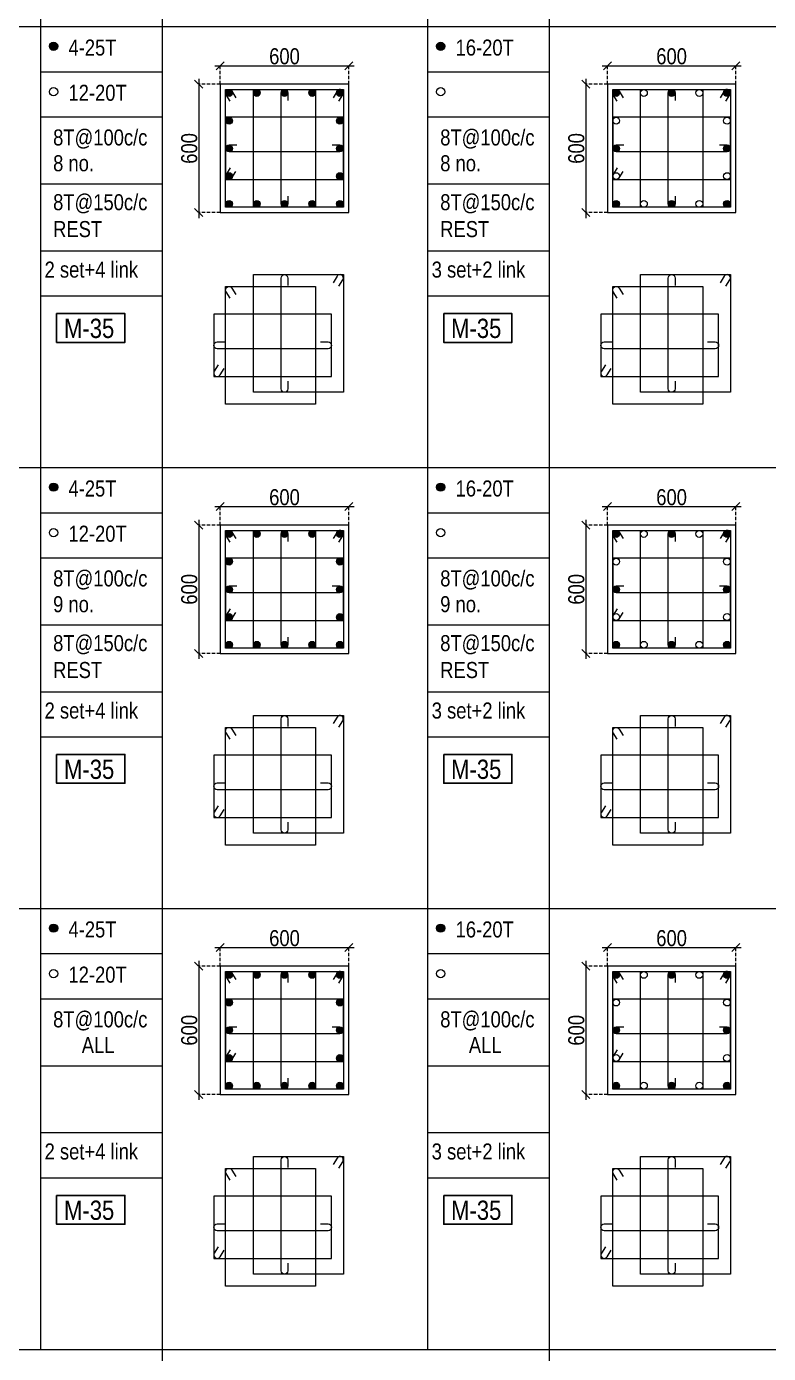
# Model space of a CAD drawing. Header units: millimetres. Extents: x 1112055 to 3390982, y -148532 to 766891.
# Drawn here: x 2132056 to 2145919, y 28875 to 53671 of the extents above; entities that cross this region are included whole.
import ezdxf
from ezdxf.enums import TextEntityAlignment as Align

# ---------------------------------------------------------------- set-up
doc = ezdxf.new("R2010")
doc.units = ezdxf.units.MM
doc.header["$PDMODE"] = 35
doc.header["$PDSIZE"] = -25
doc.linetypes.add('DASHED2', pattern=[0.375, 0.25, -0.125])
doc.linetypes.add('Hidden', pattern=[9.525, 6.35, -3.175])
for name, color, linetype, lineweight in [('B COL. SIZE DIM', 220, 'Continuous', 25), ('B COLSCH', 204, 'Continuous', 20), ('B COLUMN', 1, 'Hidden', 9), ('B STEEL', 34, 'Continuous', 15)]:
    doc.layers.add(name, color=color, linetype=linetype, lineweight=lineweight)
doc.layers.add('B TEXT', color=7, linetype='Continuous')
doc.styles.add('dim inside', font='romans.shx', dxfattribs={"width": 0.8, "height": 125})
doc.styles.add('SWINC', font='swissc.ttf')
doc.dimstyles.new('dim inside', dxfattribs={"dimtxt": 125, "dimasz": 100, "dimexe": 0, "dimexo": 0, "dimgap": 10, "dimtad": 0, "dimdec": 0, "dimzin": 0, "dimdsep": 46, "dimtxsty": 'dim inside', "dimblk": 'SMALL', "dimcen": 0.09, "dimadec": 0, "dimazin": 0, "dimtfac": 1, "dimtdec": 0, "dimtofl": 0, "dimtmove": 0, "dimatfit": 3, "dimfxl": 1, "dimtolj": 1, "dimtzin": 0, "dimarcsym": 2})

# ---------------------------------------------------------------- blocks, each defined once
blk = doc.blocks.new('_Oblique')
at = {"color": 0, "linetype": 'ByBlock', "lineweight": -2}
blk.add_line((-0.5, -0.5), (0.5, 0.5), dxfattribs=at)
blk = doc.blocks.new('*D3810')
at = {"layer": 'B COL. SIZE DIM', "color": 250, "lineweight": 9, "ltscale": 250, "transparency": 16777216}
blk.add_line((2135576, 36459), (2138176, 36459), dxfattribs=at)
at = {"layer": 'B COL. SIZE DIM', "color": 250, "linetype": 'DASHED2', "lineweight": 9, "ltscale": 250, "transparency": 16777216}
for p, q in [((2135676, 36114), (2135676, 36459)), ((2138076, 36114), (2138076, 36459))]:
    blk.add_line(p, q, dxfattribs=at)
at = {"layer": 'Defpoints', "color": 0, "transparency": 16777216}
for p in [(2138076, 36459), (2135676, 36114), (2138076, 36114)]:
    blk.add_point(p, dxfattribs=at)
at = {"layer": 'B COL. SIZE DIM', "color": 250, "lineweight": 9, "transparency": 16777216, "xscale": 150, "yscale": 150, "zscale": 150, "rotation": 180}
blk.add_blockref('_Oblique', (2135676, 36459), dxfattribs=at)
at = {"layer": 'B COL. SIZE DIM', "color": 250, "lineweight": 9, "transparency": 16777216, "xscale": 150, "yscale": 150, "zscale": 150}
blk.add_blockref('_Oblique', (2138076, 36459), dxfattribs=at)
at = {"layer": 'B COL. SIZE DIM', "color": 6, "transparency": 16777216, "insert": (2136876, 36634), "char_height": 300, "attachment_point": 5, "style": 'SWINC'}
blk.add_mtext('\\A1;600', dxfattribs=at)
blk = doc.blocks.new('*D3811')
at = {"layer": 'B COL. SIZE DIM', "color": 250, "lineweight": 9, "ltscale": 250, "transparency": 16777216}
blk.add_line((2135272, 36214), (2135272, 33614), dxfattribs=at)
at = {"layer": 'B COL. SIZE DIM', "color": 250, "linetype": 'DASHED2', "lineweight": 9, "ltscale": 250, "transparency": 16777216}
for p, q in [((2135676, 36114), (2135272, 36114)), ((2135676, 33714), (2135272, 33714))]:
    blk.add_line(p, q, dxfattribs=at)
at = {"layer": 'Defpoints', "color": 0, "transparency": 16777216}
for p in [(2135676, 36114), (2135272, 33714), (2135676, 33714)]:
    blk.add_point(p, dxfattribs=at)
at = {"layer": 'B COL. SIZE DIM', "color": 250, "lineweight": 9, "transparency": 16777216, "xscale": 150, "yscale": 150, "zscale": 150}
for p, rotation in [((2135272, 36114), 90), ((2135272, 33714), 270)]:
    blk.add_blockref('_Oblique', p, dxfattribs=dict(at, rotation=rotation))
at = {"layer": 'B COL. SIZE DIM', "color": 6, "transparency": 16777216, "insert": (2135097, 34914), "char_height": 300, "attachment_point": 5, "rotation": 90, "style": 'SWINC'}
blk.add_mtext('\\A1;600', dxfattribs=at)
blk = doc.blocks.new('*D3812')
at = {"layer": 'B COL. SIZE DIM', "color": 250, "lineweight": 9, "ltscale": 250, "transparency": 16777216}
blk.add_line((2135576, 52938), (2138176, 52938), dxfattribs=at)
at = {"layer": 'B COL. SIZE DIM', "color": 250, "linetype": 'DASHED2', "lineweight": 9, "ltscale": 250, "transparency": 16777216}
for p, q in [((2135676, 52593), (2135676, 52938)), ((2138076, 52593), (2138076, 52938))]:
    blk.add_line(p, q, dxfattribs=at)
at = {"layer": 'Defpoints', "color": 0, "transparency": 16777216}
for p in [(2138076, 52938), (2135676, 52593), (2138076, 52593)]:
    blk.add_point(p, dxfattribs=at)
at = {"layer": 'B COL. SIZE DIM', "color": 250, "lineweight": 9, "transparency": 16777216, "xscale": 150, "yscale": 150, "zscale": 150, "rotation": 180}
blk.add_blockref('_Oblique', (2135676, 52938), dxfattribs=at)
at = {"layer": 'B COL. SIZE DIM', "color": 250, "lineweight": 9, "transparency": 16777216, "xscale": 150, "yscale": 150, "zscale": 150}
blk.add_blockref('_Oblique', (2138076, 52938), dxfattribs=at)
at = {"layer": 'B COL. SIZE DIM', "color": 6, "transparency": 16777216, "insert": (2136876, 53113), "char_height": 300, "attachment_point": 5, "style": 'SWINC'}
blk.add_mtext('\\A1;600', dxfattribs=at)
blk = doc.blocks.new('*D3813')
at = {"layer": 'B COL. SIZE DIM', "color": 250, "lineweight": 9, "ltscale": 250, "transparency": 16777216}
blk.add_line((2135272, 52693), (2135272, 50093), dxfattribs=at)
at = {"layer": 'B COL. SIZE DIM', "color": 250, "linetype": 'DASHED2', "lineweight": 9, "ltscale": 250, "transparency": 16777216}
for p, q in [((2135676, 52593), (2135272, 52593)), ((2135676, 50193), (2135272, 50193))]:
    blk.add_line(p, q, dxfattribs=at)
at = {"layer": 'Defpoints', "color": 0, "transparency": 16777216}
for p in [(2135676, 52593), (2135272, 50193), (2135676, 50193)]:
    blk.add_point(p, dxfattribs=at)
at = {"layer": 'B COL. SIZE DIM', "color": 250, "lineweight": 9, "transparency": 16777216, "xscale": 150, "yscale": 150, "zscale": 150}
for p, rotation in [((2135272, 52593), 90), ((2135272, 50193), 270)]:
    blk.add_blockref('_Oblique', p, dxfattribs=dict(at, rotation=rotation))
at = {"layer": 'B COL. SIZE DIM', "color": 6, "transparency": 16777216, "insert": (2135097, 51393), "char_height": 300, "attachment_point": 5, "rotation": 90, "style": 'SWINC'}
blk.add_mtext('\\A1;600', dxfattribs=at)
blk = doc.blocks.new('*D3814')
at = {"layer": 'B COL. SIZE DIM', "color": 250, "lineweight": 9, "ltscale": 250, "transparency": 16777216}
blk.add_line((2135576, 44699), (2138176, 44699), dxfattribs=at)
at = {"layer": 'B COL. SIZE DIM', "color": 250, "linetype": 'DASHED2', "lineweight": 9, "ltscale": 250, "transparency": 16777216}
for p, q in [((2135676, 44354), (2135676, 44699)), ((2138076, 44354), (2138076, 44699))]:
    blk.add_line(p, q, dxfattribs=at)
at = {"layer": 'Defpoints', "color": 0, "transparency": 16777216}
for p in [(2138076, 44699), (2135676, 44354), (2138076, 44354)]:
    blk.add_point(p, dxfattribs=at)
at = {"layer": 'B COL. SIZE DIM', "color": 250, "lineweight": 9, "transparency": 16777216, "xscale": 150, "yscale": 150, "zscale": 150, "rotation": 180}
blk.add_blockref('_Oblique', (2135676, 44699), dxfattribs=at)
at = {"layer": 'B COL. SIZE DIM', "color": 250, "lineweight": 9, "transparency": 16777216, "xscale": 150, "yscale": 150, "zscale": 150}
blk.add_blockref('_Oblique', (2138076, 44699), dxfattribs=at)
at = {"layer": 'B COL. SIZE DIM', "color": 6, "transparency": 16777216, "insert": (2136876, 44874), "char_height": 300, "attachment_point": 5, "style": 'SWINC'}
blk.add_mtext('\\A1;600', dxfattribs=at)
blk = doc.blocks.new('*D3815')
at = {"layer": 'B COL. SIZE DIM', "color": 250, "lineweight": 9, "ltscale": 250, "transparency": 16777216}
blk.add_line((2135272, 44454), (2135272, 41854), dxfattribs=at)
at = {"layer": 'B COL. SIZE DIM', "color": 250, "linetype": 'DASHED2', "lineweight": 9, "ltscale": 250, "transparency": 16777216}
for p, q in [((2135676, 44354), (2135272, 44354)), ((2135676, 41954), (2135272, 41954))]:
    blk.add_line(p, q, dxfattribs=at)
at = {"layer": 'Defpoints', "color": 0, "transparency": 16777216}
for p in [(2135676, 44354), (2135272, 41954), (2135676, 41954)]:
    blk.add_point(p, dxfattribs=at)
at = {"layer": 'B COL. SIZE DIM', "color": 250, "lineweight": 9, "transparency": 16777216, "xscale": 150, "yscale": 150, "zscale": 150}
for p, rotation in [((2135272, 44354), 90), ((2135272, 41954), 270)]:
    blk.add_blockref('_Oblique', p, dxfattribs=dict(at, rotation=rotation))
at = {"layer": 'B COL. SIZE DIM', "color": 6, "transparency": 16777216, "insert": (2135097, 43154), "char_height": 300, "attachment_point": 5, "rotation": 90, "style": 'SWINC'}
blk.add_mtext('\\A1;600', dxfattribs=at)
blk = doc.blocks.new('*D3822')
at = {"layer": 'B COL. SIZE DIM', "color": 250, "lineweight": 9, "ltscale": 250, "transparency": 16777216}
blk.add_line((2142809, 36459), (2145409, 36459), dxfattribs=at)
at = {"layer": 'B COL. SIZE DIM', "color": 250, "linetype": 'DASHED2', "lineweight": 9, "ltscale": 250, "transparency": 16777216}
for p, q in [((2142909, 36114), (2142909, 36459)), ((2145309, 36114), (2145309, 36459))]:
    blk.add_line(p, q, dxfattribs=at)
at = {"layer": 'Defpoints', "color": 0, "transparency": 16777216}
for p in [(2145309, 36459), (2142909, 36114), (2145309, 36114)]:
    blk.add_point(p, dxfattribs=at)
at = {"layer": 'B COL. SIZE DIM', "color": 250, "lineweight": 9, "transparency": 16777216, "xscale": 150, "yscale": 150, "zscale": 150, "rotation": 180}
blk.add_blockref('_Oblique', (2142909, 36459), dxfattribs=at)
at = {"layer": 'B COL. SIZE DIM', "color": 250, "lineweight": 9, "transparency": 16777216, "xscale": 150, "yscale": 150, "zscale": 150}
blk.add_blockref('_Oblique', (2145309, 36459), dxfattribs=at)
at = {"layer": 'B COL. SIZE DIM', "color": 6, "transparency": 16777216, "insert": (2144109, 36634), "char_height": 300, "attachment_point": 5, "style": 'SWINC'}
blk.add_mtext('\\A1;600', dxfattribs=at)
blk = doc.blocks.new('*D3823')
at = {"layer": 'B COL. SIZE DIM', "color": 250, "lineweight": 9, "ltscale": 250, "transparency": 16777216}
blk.add_line((2142505, 36214), (2142505, 33614), dxfattribs=at)
at = {"layer": 'B COL. SIZE DIM', "color": 250, "linetype": 'DASHED2', "lineweight": 9, "ltscale": 250, "transparency": 16777216}
for p, q in [((2142909, 36114), (2142505, 36114)), ((2142909, 33714), (2142505, 33714))]:
    blk.add_line(p, q, dxfattribs=at)
at = {"layer": 'Defpoints', "color": 0, "transparency": 16777216}
for p in [(2142909, 36114), (2142505, 33714), (2142909, 33714)]:
    blk.add_point(p, dxfattribs=at)
at = {"layer": 'B COL. SIZE DIM', "color": 250, "lineweight": 9, "transparency": 16777216, "xscale": 150, "yscale": 150, "zscale": 150}
for p, rotation in [((2142505, 36114), 90), ((2142505, 33714), 270)]:
    blk.add_blockref('_Oblique', p, dxfattribs=dict(at, rotation=rotation))
at = {"layer": 'B COL. SIZE DIM', "color": 6, "transparency": 16777216, "insert": (2142330, 34914), "char_height": 300, "attachment_point": 5, "rotation": 90, "style": 'SWINC'}
blk.add_mtext('\\A1;600', dxfattribs=at)
blk = doc.blocks.new('*D3824')
at = {"layer": 'B COL. SIZE DIM', "color": 250, "lineweight": 9, "ltscale": 250, "transparency": 16777216}
blk.add_line((2142809, 44699), (2145409, 44699), dxfattribs=at)
at = {"layer": 'B COL. SIZE DIM', "color": 250, "linetype": 'DASHED2', "lineweight": 9, "ltscale": 250, "transparency": 16777216}
for p, q in [((2142909, 44354), (2142909, 44699)), ((2145309, 44354), (2145309, 44699))]:
    blk.add_line(p, q, dxfattribs=at)
at = {"layer": 'Defpoints', "color": 0, "transparency": 16777216}
for p in [(2145309, 44699), (2142909, 44354), (2145309, 44354)]:
    blk.add_point(p, dxfattribs=at)
at = {"layer": 'B COL. SIZE DIM', "color": 250, "lineweight": 9, "transparency": 16777216, "xscale": 150, "yscale": 150, "zscale": 150, "rotation": 180}
blk.add_blockref('_Oblique', (2142909, 44699), dxfattribs=at)
at = {"layer": 'B COL. SIZE DIM', "color": 250, "lineweight": 9, "transparency": 16777216, "xscale": 150, "yscale": 150, "zscale": 150}
blk.add_blockref('_Oblique', (2145309, 44699), dxfattribs=at)
at = {"layer": 'B COL. SIZE DIM', "color": 6, "transparency": 16777216, "insert": (2144109, 44874), "char_height": 300, "attachment_point": 5, "style": 'SWINC'}
blk.add_mtext('\\A1;600', dxfattribs=at)
blk = doc.blocks.new('*D3825')
at = {"layer": 'B COL. SIZE DIM', "color": 250, "lineweight": 9, "ltscale": 250, "transparency": 16777216}
blk.add_line((2142505, 44454), (2142505, 41854), dxfattribs=at)
at = {"layer": 'B COL. SIZE DIM', "color": 250, "linetype": 'DASHED2', "lineweight": 9, "ltscale": 250, "transparency": 16777216}
for p, q in [((2142909, 44354), (2142505, 44354)), ((2142909, 41954), (2142505, 41954))]:
    blk.add_line(p, q, dxfattribs=at)
at = {"layer": 'Defpoints', "color": 0, "transparency": 16777216}
for p in [(2142909, 44354), (2142505, 41954), (2142909, 41954)]:
    blk.add_point(p, dxfattribs=at)
at = {"layer": 'B COL. SIZE DIM', "color": 250, "lineweight": 9, "transparency": 16777216, "xscale": 150, "yscale": 150, "zscale": 150}
for p, rotation in [((2142505, 44354), 90), ((2142505, 41954), 270)]:
    blk.add_blockref('_Oblique', p, dxfattribs=dict(at, rotation=rotation))
at = {"layer": 'B COL. SIZE DIM', "color": 6, "transparency": 16777216, "insert": (2142330, 43154), "char_height": 300, "attachment_point": 5, "rotation": 90, "style": 'SWINC'}
blk.add_mtext('\\A1;600', dxfattribs=at)
blk = doc.blocks.new('*D3826')
at = {"layer": 'B COL. SIZE DIM', "color": 250, "lineweight": 9, "ltscale": 250, "transparency": 16777216}
blk.add_line((2142809, 52938), (2145409, 52938), dxfattribs=at)
at = {"layer": 'B COL. SIZE DIM', "color": 250, "linetype": 'DASHED2', "lineweight": 9, "ltscale": 250, "transparency": 16777216}
for p, q in [((2142909, 52593), (2142909, 52938)), ((2145309, 52593), (2145309, 52938))]:
    blk.add_line(p, q, dxfattribs=at)
at = {"layer": 'Defpoints', "color": 0, "transparency": 16777216}
for p in [(2145309, 52938), (2142909, 52593), (2145309, 52593)]:
    blk.add_point(p, dxfattribs=at)
at = {"layer": 'B COL. SIZE DIM', "color": 250, "lineweight": 9, "transparency": 16777216, "xscale": 150, "yscale": 150, "zscale": 150, "rotation": 180}
blk.add_blockref('_Oblique', (2142909, 52938), dxfattribs=at)
at = {"layer": 'B COL. SIZE DIM', "color": 250, "lineweight": 9, "transparency": 16777216, "xscale": 150, "yscale": 150, "zscale": 150}
blk.add_blockref('_Oblique', (2145309, 52938), dxfattribs=at)
at = {"layer": 'B COL. SIZE DIM', "color": 6, "transparency": 16777216, "insert": (2144109, 53113), "char_height": 300, "attachment_point": 5, "style": 'SWINC'}
blk.add_mtext('\\A1;600', dxfattribs=at)
blk = doc.blocks.new('*D3827')
at = {"layer": 'B COL. SIZE DIM', "color": 250, "lineweight": 9, "ltscale": 250, "transparency": 16777216}
blk.add_line((2142505, 52693), (2142505, 50093), dxfattribs=at)
at = {"layer": 'B COL. SIZE DIM', "color": 250, "linetype": 'DASHED2', "lineweight": 9, "ltscale": 250, "transparency": 16777216}
for p, q in [((2142909, 52593), (2142505, 52593)), ((2142909, 50193), (2142505, 50193))]:
    blk.add_line(p, q, dxfattribs=at)
at = {"layer": 'Defpoints', "color": 0, "transparency": 16777216}
for p in [(2142909, 52593), (2142505, 50193), (2142909, 50193)]:
    blk.add_point(p, dxfattribs=at)
at = {"layer": 'B COL. SIZE DIM', "color": 250, "lineweight": 9, "transparency": 16777216, "xscale": 150, "yscale": 150, "zscale": 150}
for p, rotation in [((2142505, 52593), 90), ((2142505, 50193), 270)]:
    blk.add_blockref('_Oblique', p, dxfattribs=dict(at, rotation=rotation))
at = {"layer": 'B COL. SIZE DIM', "color": 6, "transparency": 16777216, "insert": (2142330, 51393), "char_height": 300, "attachment_point": 5, "rotation": 90, "style": 'SWINC'}
blk.add_mtext('\\A1;600', dxfattribs=at)

msp = doc.modelspace()

# ---------------------------------------------------------------- hatches: boundary and pattern name
at = {"layer": 'B STEEL', "lineweight": 9, "ltscale": 0.5}
h = msp.add_hatch(color=34, dxfattribs=at)
edge = h.paths.add_edge_path()
edge.add_arc((2132560.5, 53302.6), 76.8, 0, 360)
h = msp.add_hatch(color=34, dxfattribs=at)
edge = h.paths.add_edge_path()
edge.add_arc((2139794.1, 53302.6), 76.8, 0, 360)
h = msp.add_hatch(color=34, dxfattribs=at)
edge = h.paths.add_edge_path()
edge.add_arc((2135839.7, 52429.4), 64, 0, 360)
h = msp.add_hatch(color=34, dxfattribs=at)
edge = h.paths.add_edge_path()
edge.add_arc((2136357.7, 52429.4), 64, 180, 540, ccw=False)
h = msp.add_hatch(color=34, dxfattribs=at)
edge = h.paths.add_edge_path()
edge.add_arc((2136875.7, 52429.4), 64, 180, 540, ccw=False)
h = msp.add_hatch(color=34, dxfattribs=at)
edge = h.paths.add_edge_path()
edge.add_arc((2137393.7, 52429.4), 64, 180, 540, ccw=False)
h = msp.add_hatch(color=34, dxfattribs=at)
edge = h.paths.add_edge_path()
edge.add_arc((2137911.7, 52429.4), 64, 180, 540, ccw=False)
h = msp.add_hatch(color=34, dxfattribs=at)
edge = h.paths.add_edge_path()
edge.add_arc((2143073.3, 52429.4), 64, 0, 360)
h = msp.add_hatch(color=34, dxfattribs=at)
edge = h.paths.add_edge_path()
edge.add_arc((2144109.2, 52429.4), 64, 180, 540, ccw=False)
h = msp.add_hatch(color=34, dxfattribs=at)
edge = h.paths.add_edge_path()
edge.add_arc((2145145.2, 52429.4), 64, 180, 540, ccw=False)
h = msp.add_hatch(color=34, dxfattribs=at)
edge = h.paths.add_edge_path()
edge.add_arc((2135839.7, 51911.4), 64, 180, 540, ccw=False)
h = msp.add_hatch(color=34, dxfattribs=at)
edge = h.paths.add_edge_path()
edge.add_arc((2137911.7, 51911.4), 64, 180, 540, ccw=False)
h = msp.add_hatch(color=34, dxfattribs=at)
edge = h.paths.add_edge_path()
edge.add_arc((2135839.7, 51393.4), 64, 180, 540, ccw=False)
h = msp.add_hatch(color=34, dxfattribs=at)
edge = h.paths.add_edge_path()
edge.add_arc((2137911.7, 51393.4), 64, 180, 540, ccw=False)
h = msp.add_hatch(color=34, dxfattribs=at)
edge = h.paths.add_edge_path()
edge.add_arc((2143073.3, 51393.4), 64, 180, 540, ccw=False)
h = msp.add_hatch(color=34, dxfattribs=at)
edge = h.paths.add_edge_path()
edge.add_arc((2145145.2, 51393.4), 64, 180, 540, ccw=False)
h = msp.add_hatch(color=34, dxfattribs=at)
edge = h.paths.add_edge_path()
edge.add_arc((2135839.7, 50875.4), 64, 180, 540, ccw=False)
h = msp.add_hatch(color=34, dxfattribs=at)
edge = h.paths.add_edge_path()
edge.add_arc((2137911.7, 50875.4), 64, 180, 540, ccw=False)
h = msp.add_hatch(color=34, dxfattribs=at)
edge = h.paths.add_edge_path()
edge.add_arc((2135839.7, 50357.4), 64, 0, 360, ccw=False)
h = msp.add_hatch(color=34, dxfattribs=at)
edge = h.paths.add_edge_path()
edge.add_arc((2136357.7, 50357.4), 64, 180, 540, ccw=False)
h = msp.add_hatch(color=34, dxfattribs=at)
edge = h.paths.add_edge_path()
edge.add_arc((2136875.7, 50357.4), 64, 180, 540, ccw=False)
h = msp.add_hatch(color=34, dxfattribs=at)
edge = h.paths.add_edge_path()
edge.add_arc((2137393.7, 50357.4), 64, 180, 540, ccw=False)
h = msp.add_hatch(color=34, dxfattribs=at)
edge = h.paths.add_edge_path()
edge.add_arc((2137911.7, 50357.4), 64, -180, 180)
h = msp.add_hatch(color=34, dxfattribs=at)
edge = h.paths.add_edge_path()
edge.add_arc((2143073.3, 50357.4), 64, 0, 360, ccw=False)
h = msp.add_hatch(color=34, dxfattribs=at)
edge = h.paths.add_edge_path()
edge.add_arc((2144109.2, 50357.4), 64, 180, 540, ccw=False)
h = msp.add_hatch(color=34, dxfattribs=at)
edge = h.paths.add_edge_path()
edge.add_arc((2145145.2, 50357.4), 64, -180, 180)
h = msp.add_hatch(color=34, dxfattribs=at)
edge = h.paths.add_edge_path()
edge.add_arc((2132560.5, 45062.7), 76.8, 0, 360)
h = msp.add_hatch(color=34, dxfattribs=at)
edge = h.paths.add_edge_path()
edge.add_arc((2139794.1, 45062.7), 76.8, 0, 360)
h = msp.add_hatch(color=34, dxfattribs=at)
edge = h.paths.add_edge_path()
edge.add_arc((2135839.7, 44189.6), 64, 0, 360)
h = msp.add_hatch(color=34, dxfattribs=at)
edge = h.paths.add_edge_path()
edge.add_arc((2136357.7, 44189.6), 64, 180, 540, ccw=False)
h = msp.add_hatch(color=34, dxfattribs=at)
edge = h.paths.add_edge_path()
edge.add_arc((2136875.7, 44189.6), 64, 180, 540, ccw=False)
h = msp.add_hatch(color=34, dxfattribs=at)
edge = h.paths.add_edge_path()
edge.add_arc((2137393.7, 44189.6), 64, 180, 540, ccw=False)
h = msp.add_hatch(color=34, dxfattribs=at)
edge = h.paths.add_edge_path()
edge.add_arc((2137911.7, 44189.6), 64, 180, 540, ccw=False)
h = msp.add_hatch(color=34, dxfattribs=at)
edge = h.paths.add_edge_path()
edge.add_arc((2143073.3, 44189.6), 64, 0, 360)
h = msp.add_hatch(color=34, dxfattribs=at)
edge = h.paths.add_edge_path()
edge.add_arc((2144109.2, 44189.6), 64, 180, 540, ccw=False)
h = msp.add_hatch(color=34, dxfattribs=at)
edge = h.paths.add_edge_path()
edge.add_arc((2145145.2, 44189.6), 64, 180, 540, ccw=False)
h = msp.add_hatch(color=34, dxfattribs=at)
edge = h.paths.add_edge_path()
edge.add_arc((2135839.7, 43671.6), 64, 180, 540, ccw=False)
h = msp.add_hatch(color=34, dxfattribs=at)
edge = h.paths.add_edge_path()
edge.add_arc((2137911.7, 43671.6), 64, 180, 540, ccw=False)
h = msp.add_hatch(color=34, dxfattribs=at)
edge = h.paths.add_edge_path()
edge.add_arc((2135839.7, 43153.6), 64, 180, 540, ccw=False)
h = msp.add_hatch(color=34, dxfattribs=at)
edge = h.paths.add_edge_path()
edge.add_arc((2137911.7, 43153.6), 64, 180, 540, ccw=False)
h = msp.add_hatch(color=34, dxfattribs=at)
edge = h.paths.add_edge_path()
edge.add_arc((2143073.3, 43153.6), 64, 180, 540, ccw=False)
h = msp.add_hatch(color=34, dxfattribs=at)
edge = h.paths.add_edge_path()
edge.add_arc((2145145.2, 43153.6), 64, 180, 540, ccw=False)
h = msp.add_hatch(color=34, dxfattribs=at)
edge = h.paths.add_edge_path()
edge.add_arc((2135839.7, 42635.6), 64, 180, 540, ccw=False)
h = msp.add_hatch(color=34, dxfattribs=at)
edge = h.paths.add_edge_path()
edge.add_arc((2137911.7, 42635.6), 64, 180, 540, ccw=False)
h = msp.add_hatch(color=34, dxfattribs=at)
edge = h.paths.add_edge_path()
edge.add_arc((2135839.7, 42117.6), 64, 0, 360, ccw=False)
h = msp.add_hatch(color=34, dxfattribs=at)
edge = h.paths.add_edge_path()
edge.add_arc((2136357.7, 42117.6), 64, 180, 540, ccw=False)
h = msp.add_hatch(color=34, dxfattribs=at)
edge = h.paths.add_edge_path()
edge.add_arc((2136875.7, 42117.6), 64, 180, 540, ccw=False)
h = msp.add_hatch(color=34, dxfattribs=at)
edge = h.paths.add_edge_path()
edge.add_arc((2137393.7, 42117.6), 64, 180, 540, ccw=False)
h = msp.add_hatch(color=34, dxfattribs=at)
edge = h.paths.add_edge_path()
edge.add_arc((2137911.7, 42117.6), 64, -180, 180)
h = msp.add_hatch(color=34, dxfattribs=at)
edge = h.paths.add_edge_path()
edge.add_arc((2143073.3, 42117.6), 64, 0, 360, ccw=False)
h = msp.add_hatch(color=34, dxfattribs=at)
edge = h.paths.add_edge_path()
edge.add_arc((2144109.2, 42117.6), 64, 180, 540, ccw=False)
h = msp.add_hatch(color=34, dxfattribs=at)
edge = h.paths.add_edge_path()
edge.add_arc((2145145.2, 42117.6), 64, -180, 180)
h = msp.add_hatch(color=34, dxfattribs=at)
edge = h.paths.add_edge_path()
edge.add_arc((2132560.5, 36822.9), 76.8, 0, 360)
h = msp.add_hatch(color=34, dxfattribs=at)
edge = h.paths.add_edge_path()
edge.add_arc((2139794.1, 36822.9), 76.8, 0, 360)
h = msp.add_hatch(color=34, dxfattribs=at)
edge = h.paths.add_edge_path()
edge.add_arc((2135839.7, 35949.7), 64, 0, 360)
h = msp.add_hatch(color=34, dxfattribs=at)
edge = h.paths.add_edge_path()
edge.add_arc((2136357.7, 35949.7), 64, 180, 540, ccw=False)
h = msp.add_hatch(color=34, dxfattribs=at)
edge = h.paths.add_edge_path()
edge.add_arc((2136875.7, 35949.7), 64, 180, 540, ccw=False)
h = msp.add_hatch(color=34, dxfattribs=at)
edge = h.paths.add_edge_path()
edge.add_arc((2137393.7, 35949.7), 64, 180, 540, ccw=False)
h = msp.add_hatch(color=34, dxfattribs=at)
edge = h.paths.add_edge_path()
edge.add_arc((2137911.7, 35949.7), 64, 180, 540, ccw=False)
h = msp.add_hatch(color=34, dxfattribs=at)
edge = h.paths.add_edge_path()
edge.add_arc((2143073.3, 35949.7), 64, 0, 360)
h = msp.add_hatch(color=34, dxfattribs=at)
edge = h.paths.add_edge_path()
edge.add_arc((2144109.2, 35949.7), 64, 180, 540, ccw=False)
h = msp.add_hatch(color=34, dxfattribs=at)
edge = h.paths.add_edge_path()
edge.add_arc((2145145.2, 35949.7), 64, 180, 540, ccw=False)
h = msp.add_hatch(color=34, dxfattribs=at)
edge = h.paths.add_edge_path()
edge.add_arc((2135839.7, 35431.7), 64, 180, 540, ccw=False)
h = msp.add_hatch(color=34, dxfattribs=at)
edge = h.paths.add_edge_path()
edge.add_arc((2137911.7, 35431.7), 64, 180, 540, ccw=False)
h = msp.add_hatch(color=34, dxfattribs=at)
edge = h.paths.add_edge_path()
edge.add_arc((2135839.7, 34913.7), 64, 180, 540, ccw=False)
h = msp.add_hatch(color=34, dxfattribs=at)
edge = h.paths.add_edge_path()
edge.add_arc((2137911.7, 34913.7), 64, 180, 540, ccw=False)
h = msp.add_hatch(color=34, dxfattribs=at)
edge = h.paths.add_edge_path()
edge.add_arc((2143073.3, 34913.7), 64, 180, 540, ccw=False)
h = msp.add_hatch(color=34, dxfattribs=at)
edge = h.paths.add_edge_path()
edge.add_arc((2145145.2, 34913.7), 64, 180, 540, ccw=False)
h = msp.add_hatch(color=34, dxfattribs=at)
edge = h.paths.add_edge_path()
edge.add_arc((2135839.7, 34395.7), 64, 180, 540, ccw=False)
h = msp.add_hatch(color=34, dxfattribs=at)
edge = h.paths.add_edge_path()
edge.add_arc((2137911.7, 34395.7), 64, 180, 540, ccw=False)
h = msp.add_hatch(color=34, dxfattribs=at)
edge = h.paths.add_edge_path()
edge.add_arc((2135839.7, 33877.8), 64, 0, 360, ccw=False)
h = msp.add_hatch(color=34, dxfattribs=at)
edge = h.paths.add_edge_path()
edge.add_arc((2136357.7, 33877.8), 64, 180, 540, ccw=False)
h = msp.add_hatch(color=34, dxfattribs=at)
edge = h.paths.add_edge_path()
edge.add_arc((2136875.7, 33877.8), 64, 180, 540, ccw=False)
h = msp.add_hatch(color=34, dxfattribs=at)
edge = h.paths.add_edge_path()
edge.add_arc((2137393.7, 33877.8), 64, 180, 540, ccw=False)
h = msp.add_hatch(color=34, dxfattribs=at)
edge = h.paths.add_edge_path()
edge.add_arc((2137911.7, 33877.8), 64, -180, 180)
h = msp.add_hatch(color=34, dxfattribs=at)
edge = h.paths.add_edge_path()
edge.add_arc((2143073.3, 33877.8), 64, 0, 360, ccw=False)
h = msp.add_hatch(color=34, dxfattribs=at)
edge = h.paths.add_edge_path()
edge.add_arc((2144109.2, 33877.8), 64, 180, 540, ccw=False)
h = msp.add_hatch(color=34, dxfattribs=at)
edge = h.paths.add_edge_path()
edge.add_arc((2145145.2, 33877.8), 64, -180, 180)

# ---------------------------------------------------------------- linework, layer by layer
at = {"layer": 'B COLSCH', "color": 250, "lineweight": 0}
for p, q in [((2132314.2, 86630.3), (2132314.2, 28951.4)), ((2132314.2, 86630.3), (2132314.2, 28951.4)), ((2134588.6, 86630.3), (2134588.6, 21698.7)), ((2139547.8, 86630.3), (2139547.8, 28951.4)), ((2141822.2, 86630.3), (2141822.2, 21698.7)), ((2079293.2, 53670.9), (2221391.2, 53670.9)), ((2132314.2, 52825.9), (2134588.6, 52825.9)), ((2139547.8, 52825.9), (2141822.2, 52825.9)), ((2132314.2, 51980.9), (2134588.6, 51980.9)), ((2139547.8, 51980.9), (2141822.2, 51980.9)), ((2132314.2, 50731.1), (2134588.6, 50731.1)), ((2139547.8, 50731.1), (2141822.2, 50731.1)), ((2132314.2, 49481.4), (2134588.6, 49481.4)), ((2139547.8, 49481.4), (2141822.2, 49481.4)), ((2132314.2, 48636.4), (2134588.6, 48636.4)), ((2139547.8, 48636.4), (2141822.2, 48636.4)), ((2079293.2, 45431), (2221391.2, 45431)), ((2132314.2, 44586.1), (2134588.6, 44586.1)), ((2139547.8, 44586.1), (2141822.2, 44586.1)), ((2132314.2, 43741.1), (2134588.6, 43741.1)), ((2139547.8, 43741.1), (2141822.2, 43741.1)), ((2132314.2, 42491.3), (2134588.6, 42491.3)), ((2139547.8, 42491.3), (2141822.2, 42491.3)), ((2132314.2, 41241.5), (2134588.6, 41241.5)), ((2139547.8, 41241.5), (2141822.2, 41241.5)), ((2132314.2, 40396.5), (2134588.6, 40396.5)), ((2139547.8, 40396.5), (2141822.2, 40396.5)), ((2079293.2, 37191.2), (2221391.2, 37191.2)), ((2132314.2, 36346.2), (2134588.6, 36346.2)), ((2139547.8, 36346.2), (2141822.2, 36346.2)), ((2132314.2, 35501.2), (2134588.6, 35501.2)), ((2139547.8, 35501.2), (2141822.2, 35501.2)), ((2132314.2, 34251.4), (2134588.6, 34251.4)), ((2139547.8, 34251.4), (2141822.2, 34251.4)), ((2132314.2, 33001.7), (2134588.6, 33001.7)), ((2139547.8, 33001.7), (2141822.2, 33001.7)), ((2132314.2, 32156.7), (2134588.6, 32156.7)), ((2139547.8, 32156.7), (2141822.2, 32156.7)), ((2079293.2, 28951.4), (2221391.2, 28951.4))]:
    msp.add_line(p, q, dxfattribs=at)
at = {"layer": 'B COLUMN', "color": 1, "linetype": 'ByBlock', "lineweight": 20}
for points in [[(2135675.7, 50193.4), (2138075.7, 50193.4), (2138075.7, 52593.4), (2135675.7, 52593.4)], [(2142909.2, 50193.4), (2145309.2, 50193.4), (2145309.2, 52593.4), (2142909.2, 52593.4)], [(2135675.7, 41953.6), (2138075.7, 41953.6), (2138075.7, 44353.6), (2135675.7, 44353.6)], [(2142909.2, 41953.6), (2145309.2, 41953.6), (2145309.2, 44353.6), (2142909.2, 44353.6)], [(2135675.7, 33713.7), (2138075.7, 33713.7), (2138075.7, 36113.7), (2135675.7, 36113.7)], [(2142909.2, 33713.7), (2145309.2, 33713.7), (2145309.2, 36113.7), (2142909.2, 36113.7)]]:
    msp.add_lwpolyline(points, close=True, dxfattribs=at)
at = {"layer": 'B STEEL', "color": 34, "lineweight": 9, "ltscale": 0.5}
for points in [[(2135860, 52274.4), (2135785.2, 52395.8, -1), (2135894.2, 52463), (2135969, 52341.5)], [(2136939.7, 50500.1), (2136939.7, 50357.4, -1), (2136811.7, 50357.4), (2136811.7, 52429.4, -1), (2136939.7, 52429.4), (2136939.7, 52286.8)], [(2137891.4, 52274.4), (2137966.2, 52395.8, 1), (2137857.2, 52463), (2137782.4, 52341.5)], [(2143093.5, 52274.4), (2143018.7, 52395.8, -1), (2143127.8, 52463), (2143202.6, 52341.5)], [(2144173.3, 50500.1), (2144173.3, 50357.4, -1), (2144045.2, 50357.4), (2144045.2, 52429.4, -1), (2144173.3, 52429.4), (2144173.3, 52286.8)], [(2145125, 52274.4), (2145199.7, 52395.8, 1), (2145090.7, 52463), (2145015.9, 52341.5)], [(2137769, 51457.4), (2137911.7, 51457.4, -1), (2137911.7, 51329.4), (2135839.7, 51329.4, -1), (2135839.7, 51457.4), (2135982.4, 51457.4)], [(2145002.6, 51457.4), (2145145.2, 51457.4, -1), (2145145.2, 51329.4), (2143073.3, 51329.4, -1), (2143073.3, 51457.4), (2143215.9, 51457.4)], [(2135860, 51030.5), (2135785.2, 50909, 1), (2135894.2, 50841.9), (2135969, 50963.4)], [(2143093.5, 51030.5), (2143018.7, 50909, 1), (2143127.8, 50841.9), (2143202.6, 50963.4)], [(2136939.7, 47042.3), (2136939.7, 46899.7, -1), (2136811.7, 46899.7), (2136811.7, 48971.6, -1), (2136939.7, 48971.6), (2136939.7, 48829)], [(2137891.4, 48816.6), (2137966.2, 48938.1, 1), (2137857.2, 49005.2), (2137782.4, 48883.7)], [(2144173.3, 47042.3), (2144173.3, 46899.7, -1), (2144045.2, 46899.7), (2144045.2, 48971.6, -1), (2144173.3, 48971.6), (2144173.3, 48829)], [(2145125, 48816.6), (2145199.7, 48938.1, 1), (2145090.7, 49005.2), (2145015.9, 48883.7)], [(2135860, 48593.5), (2135785.2, 48715, -1), (2135894.2, 48782.1), (2135969, 48660.6)], [(2143093.5, 48593.5), (2143018.7, 48715, -1), (2143127.8, 48782.1), (2143202.6, 48660.6)], [(2137547.8, 47776.6), (2137690.4, 47776.6, -1), (2137690.4, 47648.6), (2135618.4, 47648.6, -1), (2135618.4, 47776.6), (2135761.1, 47776.6)], [(2144781.3, 47776.6), (2144923.9, 47776.6, -1), (2144923.9, 47648.6), (2142852, 47648.6, -1), (2142852, 47776.6), (2142994.6, 47776.6)], [(2135638.7, 47349.6), (2135563.9, 47228.1, 1), (2135673, 47161), (2135747.7, 47282.5)], [(2142872.2, 47349.6), (2142797.5, 47228.1, 1), (2142906.5, 47161), (2142981.3, 47282.5)], [(2135860, 44034.5), (2135785.2, 44156, -1), (2135894.2, 44223.1), (2135969, 44101.6)], [(2136939.7, 42260.2), (2136939.7, 42117.6, -1), (2136811.7, 42117.6), (2136811.7, 44189.6, -1), (2136939.7, 44189.6), (2136939.7, 44046.9)], [(2137891.4, 44034.5), (2137966.2, 44156, 1), (2137857.2, 44223.1), (2137782.4, 44101.6)], [(2143093.5, 44034.5), (2143018.7, 44156, -1), (2143127.8, 44223.1), (2143202.6, 44101.6)], [(2144173.3, 42260.2), (2144173.3, 42117.6, -1), (2144045.2, 42117.6), (2144045.2, 44189.6, -1), (2144173.3, 44189.6), (2144173.3, 44046.9)], [(2145125, 44034.5), (2145199.7, 44156, 1), (2145090.7, 44223.1), (2145015.9, 44101.6)], [(2137769, 43217.6), (2137911.7, 43217.6, -1), (2137911.7, 43089.6), (2135839.7, 43089.6, -1), (2135839.7, 43217.6), (2135982.4, 43217.6)], [(2145002.6, 43217.6), (2145145.2, 43217.6, -1), (2145145.2, 43089.6), (2143073.3, 43089.6, -1), (2143073.3, 43217.6), (2143215.9, 43217.6)], [(2135860, 42790.6), (2135785.2, 42669.1, 1), (2135894.2, 42602), (2135969, 42723.5)], [(2143093.5, 42790.6), (2143018.7, 42669.1, 1), (2143127.8, 42602), (2143202.6, 42723.5)], [(2136939.7, 38802.5), (2136939.7, 38659.8, -1), (2136811.7, 38659.8), (2136811.7, 40731.8, -1), (2136939.7, 40731.8), (2136939.7, 40589.1)], [(2137891.4, 40576.7), (2137966.2, 40698.2, 1), (2137857.2, 40765.3), (2137782.4, 40643.9)], [(2144173.3, 38802.5), (2144173.3, 38659.8, -1), (2144045.2, 38659.8), (2144045.2, 40731.8, -1), (2144173.3, 40731.8), (2144173.3, 40589.1)], [(2145125, 40576.7), (2145199.7, 40698.2, 1), (2145090.7, 40765.3), (2145015.9, 40643.9)], [(2135860, 40353.7), (2135785.2, 40475.2, -1), (2135894.2, 40542.3), (2135969, 40420.8)], [(2143093.5, 40353.7), (2143018.7, 40475.2, -1), (2143127.8, 40542.3), (2143202.6, 40420.8)], [(2137547.8, 39536.7), (2137690.4, 39536.7, -1), (2137690.4, 39408.7), (2135618.4, 39408.7, -1), (2135618.4, 39536.7), (2135761.1, 39536.7)], [(2144781.3, 39536.7), (2144923.9, 39536.7, -1), (2144923.9, 39408.7), (2142852, 39408.7, -1), (2142852, 39536.7), (2142994.6, 39536.7)], [(2135638.7, 39109.8), (2135563.9, 38988.3, 1), (2135673, 38921.2), (2135747.7, 39042.7)], [(2142872.2, 39109.8), (2142797.5, 38988.3, 1), (2142906.5, 38921.2), (2142981.3, 39042.7)], [(2135860, 35794.7), (2135785.2, 35916.2, -1), (2135894.2, 35983.3), (2135969, 35861.8)], [(2136939.7, 34020.4), (2136939.7, 33877.8, -1), (2136811.7, 33877.8), (2136811.7, 35949.7, -1), (2136939.7, 35949.7), (2136939.7, 35807.1)], [(2137891.4, 35794.7), (2137966.2, 35916.2, 1), (2137857.2, 35983.3), (2137782.4, 35861.8)], [(2143093.5, 35794.7), (2143018.7, 35916.2, -1), (2143127.8, 35983.3), (2143202.6, 35861.8)], [(2144173.3, 34020.4), (2144173.3, 33877.8, -1), (2144045.2, 33877.8), (2144045.2, 35949.7, -1), (2144173.3, 35949.7), (2144173.3, 35807.1)], [(2145125, 35794.7), (2145199.7, 35916.2, 1), (2145090.7, 35983.3), (2145015.9, 35861.8)], [(2137769, 34977.8), (2137911.7, 34977.8, -1), (2137911.7, 34849.7), (2135839.7, 34849.7, -1), (2135839.7, 34977.8), (2135982.4, 34977.8)], [(2145002.6, 34977.8), (2145145.2, 34977.8, -1), (2145145.2, 34849.7), (2143073.3, 34849.7, -1), (2143073.3, 34977.8), (2143215.9, 34977.8)], [(2135860, 34550.8), (2135785.2, 34429.3, 1), (2135894.2, 34362.2), (2135969, 34483.7)], [(2143093.5, 34550.8), (2143018.7, 34429.3, 1), (2143127.8, 34362.2), (2143202.6, 34483.7)], [(2136939.7, 30562.6), (2136939.7, 30420, -1), (2136811.7, 30420), (2136811.7, 32491.9, -1), (2136939.7, 32491.9), (2136939.7, 32349.3)], [(2137891.4, 32336.9), (2137966.2, 32458.4, 1), (2137857.2, 32525.5), (2137782.4, 32404)], [(2144173.3, 30562.6), (2144173.3, 30420, -1), (2144045.2, 30420), (2144045.2, 32491.9, -1), (2144173.3, 32491.9), (2144173.3, 32349.3)], [(2145125, 32336.9), (2145199.7, 32458.4, 1), (2145090.7, 32525.5), (2145015.9, 32404)], [(2135860, 32113.8), (2135785.2, 32235.3, -1), (2135894.2, 32302.4), (2135969, 32180.9)], [(2143093.5, 32113.8), (2143018.7, 32235.3, -1), (2143127.8, 32302.4), (2143202.6, 32180.9)], [(2137547.8, 31296.9), (2137690.4, 31296.9, -1), (2137690.4, 31168.9), (2135618.4, 31168.9, -1), (2135618.4, 31296.9), (2135761.1, 31296.9)], [(2144781.3, 31296.9), (2144923.9, 31296.9, -1), (2144923.9, 31168.9), (2142852, 31168.9, -1), (2142852, 31296.9), (2142994.6, 31296.9)], [(2135638.7, 30869.9), (2135563.9, 30748.4, 1), (2135673, 30681.3), (2135747.7, 30802.8)], [(2142872.2, 30869.9), (2142797.5, 30748.4, 1), (2142906.5, 30681.3), (2142981.3, 30802.8)]]:
    msp.add_lwpolyline(points, format="xyb", dxfattribs=at)
for points in [[(2137457.7, 52493.4), (2137457.7, 50293.4), (2135775.7, 50293.4), (2135775.7, 52493.4)], [(2137975.7, 52493.4), (2137975.7, 50293.4), (2136293.7, 50293.4), (2136293.7, 52493.4)], [(2144691.3, 52493.4), (2144691.3, 50293.4), (2143009.2, 50293.4), (2143009.2, 52493.4)], [(2145209.2, 52493.4), (2145209.2, 50293.4), (2143527.2, 50293.4), (2143527.2, 52493.4)], [(2135775.7, 50811.4), (2137975.7, 50811.4), (2137975.7, 51975.4), (2135775.7, 51975.4)], [(2143009.2, 50811.4), (2145209.2, 50811.4), (2145209.2, 51975.4), (2143009.2, 51975.4)], [(2137975.7, 49035.6), (2137975.7, 46835.6), (2136293.7, 46835.6), (2136293.7, 49035.6)], [(2145209.2, 49035.6), (2145209.2, 46835.6), (2143527.2, 46835.6), (2143527.2, 49035.6)], [(2137457.7, 48812.6), (2137457.7, 46612.6), (2135775.7, 46612.6), (2135775.7, 48812.6)], [(2144691.3, 48812.6), (2144691.3, 46612.6), (2143009.2, 46612.6), (2143009.2, 48812.6)], [(2135554.4, 47130.6), (2137754.4, 47130.6), (2137754.4, 48294.6), (2135554.4, 48294.6)], [(2142788, 47130.6), (2144988, 47130.6), (2144988, 48294.6), (2142788, 48294.6)], [(2137457.7, 44253.6), (2137457.7, 42053.6), (2135775.7, 42053.6), (2135775.7, 44253.6)], [(2137975.7, 44253.6), (2137975.7, 42053.6), (2136293.7, 42053.6), (2136293.7, 44253.6)], [(2144691.3, 44253.6), (2144691.3, 42053.6), (2143009.2, 42053.6), (2143009.2, 44253.6)], [(2145209.2, 44253.6), (2145209.2, 42053.6), (2143527.2, 42053.6), (2143527.2, 44253.6)], [(2135775.7, 42571.6), (2137975.7, 42571.6), (2137975.7, 43735.6), (2135775.7, 43735.6)], [(2143009.2, 42571.6), (2145209.2, 42571.6), (2145209.2, 43735.6), (2143009.2, 43735.6)], [(2137975.7, 40795.8), (2137975.7, 38595.8), (2136293.7, 38595.8), (2136293.7, 40795.8)], [(2145209.2, 40795.8), (2145209.2, 38595.8), (2143527.2, 38595.8), (2143527.2, 40795.8)], [(2137457.7, 40572.7), (2137457.7, 38372.7), (2135775.7, 38372.7), (2135775.7, 40572.7)], [(2144691.3, 40572.7), (2144691.3, 38372.7), (2143009.2, 38372.7), (2143009.2, 40572.7)], [(2135554.4, 38890.7), (2137754.4, 38890.7), (2137754.4, 40054.7), (2135554.4, 40054.7)], [(2142788, 38890.7), (2144988, 38890.7), (2144988, 40054.7), (2142788, 40054.7)], [(2137457.7, 36013.7), (2137457.7, 33813.7), (2135775.7, 33813.7), (2135775.7, 36013.7)], [(2137975.7, 36013.7), (2137975.7, 33813.7), (2136293.7, 33813.7), (2136293.7, 36013.7)], [(2144691.3, 36013.7), (2144691.3, 33813.7), (2143009.2, 33813.7), (2143009.2, 36013.7)], [(2145209.2, 36013.7), (2145209.2, 33813.7), (2143527.2, 33813.7), (2143527.2, 36013.7)], [(2135775.7, 34331.7), (2137975.7, 34331.7), (2137975.7, 35495.7), (2135775.7, 35495.7)], [(2143009.2, 34331.7), (2145209.2, 34331.7), (2145209.2, 35495.7), (2143009.2, 35495.7)], [(2137975.7, 32556), (2137975.7, 30356), (2136293.7, 30356), (2136293.7, 32556)], [(2145209.2, 32556), (2145209.2, 30356), (2143527.2, 30356), (2143527.2, 32556)], [(2137457.7, 32332.9), (2137457.7, 30132.9), (2135775.7, 30132.9), (2135775.7, 32332.9)], [(2144691.3, 32332.9), (2144691.3, 30132.9), (2143009.2, 30132.9), (2143009.2, 32332.9)], [(2135554.4, 30650.9), (2137754.4, 30650.9), (2137754.4, 31814.9), (2135554.4, 31814.9)], [(2142788, 30650.9), (2144988, 30650.9), (2144988, 31814.9), (2142788, 31814.9)]]:
    msp.add_lwpolyline(points, close=True, dxfattribs=at)
for centre, radius in [((2132560.5, 53302.6), 76.8), ((2139794.1, 53302.6), 76.8), ((2132560.5, 52452.3), 76.8), ((2135839.7, 52429.4), 64), ((2136357.7, 52429.4), 64), ((2136875.7, 52429.4), 64), ((2137393.7, 52429.4), 64), ((2137911.7, 52429.4), 64), ((2139794.1, 52452.3), 76.8), ((2143073.3, 52429.4), 64), ((2143591.3, 52429.4), 64), ((2144109.2, 52429.4), 64), ((2144627.2, 52429.4), 64), ((2145145.2, 52429.4), 64), ((2135839.7, 51911.4), 64), ((2137911.7, 51911.4), 64), ((2143073.3, 51911.4), 64), ((2145145.2, 51911.4), 64), ((2135839.7, 51393.4), 64), ((2137911.7, 51393.4), 64), ((2143073.3, 51393.4), 64), ((2145145.2, 51393.4), 64), ((2135839.7, 50875.4), 64), ((2137911.7, 50875.4), 64), ((2143073.3, 50875.4), 64), ((2145145.2, 50875.4), 64), ((2135839.7, 50357.4), 64), ((2136357.7, 50357.4), 64), ((2136875.7, 50357.4), 64), ((2137393.7, 50357.4), 64), ((2137911.7, 50357.4), 64), ((2143073.3, 50357.4), 64), ((2143591.3, 50357.4), 64), ((2144109.2, 50357.4), 64), ((2144627.2, 50357.4), 64), ((2145145.2, 50357.4), 64), ((2132560.5, 45062.7), 76.8), ((2139794.1, 45062.7), 76.8), ((2132560.5, 44212.5), 76.8), ((2135839.7, 44189.6), 64), ((2136357.7, 44189.6), 64), ((2136875.7, 44189.6), 64), ((2137393.7, 44189.6), 64), ((2137911.7, 44189.6), 64), ((2139794.1, 44212.5), 76.8), ((2143073.3, 44189.6), 64), ((2143591.3, 44189.6), 64), ((2144109.2, 44189.6), 64), ((2144627.2, 44189.6), 64), ((2145145.2, 44189.6), 64), ((2135839.7, 43671.6), 64), ((2137911.7, 43671.6), 64), ((2143073.3, 43671.6), 64), ((2145145.2, 43671.6), 64), ((2135839.7, 43153.6), 64), ((2137911.7, 43153.6), 64), ((2143073.3, 43153.6), 64), ((2145145.2, 43153.6), 64), ((2135839.7, 42635.6), 64), ((2137911.7, 42635.6), 64), ((2143073.3, 42635.6), 64), ((2145145.2, 42635.6), 64), ((2135839.7, 42117.6), 64), ((2136357.7, 42117.6), 64), ((2136875.7, 42117.6), 64), ((2137393.7, 42117.6), 64), ((2137911.7, 42117.6), 64), ((2143073.3, 42117.6), 64), ((2143591.3, 42117.6), 64), ((2144109.2, 42117.6), 64), ((2144627.2, 42117.6), 64), ((2145145.2, 42117.6), 64), ((2132560.5, 36822.9), 76.8), ((2139794.1, 36822.9), 76.8), ((2132560.5, 35972.6), 76.8), ((2135839.7, 35949.7), 64), ((2136357.7, 35949.7), 64), ((2136875.7, 35949.7), 64), ((2137393.7, 35949.7), 64), ((2137911.7, 35949.7), 64), ((2139794.1, 35972.6), 76.8), ((2143073.3, 35949.7), 64), ((2143591.3, 35949.7), 64), ((2144109.2, 35949.7), 64), ((2144627.2, 35949.7), 64), ((2145145.2, 35949.7), 64), ((2135839.7, 35431.7), 64), ((2137911.7, 35431.7), 64), ((2143073.3, 35431.7), 64), ((2145145.2, 35431.7), 64), ((2135839.7, 34913.7), 64), ((2137911.7, 34913.7), 64), ((2143073.3, 34913.7), 64), ((2145145.2, 34913.7), 64), ((2135839.7, 34395.7), 64), ((2137911.7, 34395.7), 64), ((2143073.3, 34395.7), 64), ((2145145.2, 34395.7), 64), ((2135839.7, 33877.8), 64), ((2136357.7, 33877.8), 64), ((2136875.7, 33877.8), 64), ((2137393.7, 33877.8), 64), ((2137911.7, 33877.8), 64), ((2143073.3, 33877.8), 64), ((2143591.3, 33877.8), 64), ((2144109.2, 33877.8), 64), ((2144627.2, 33877.8), 64), ((2145145.2, 33877.8), 64)]:
    msp.add_circle(centre, radius, dxfattribs=at)
at = {"layer": 'B TEXT', "color": 1}
for points in [[(2132617.9, 48307.3), (2133892.5, 48307.3), (2133892.5, 47769.4), (2132617.9, 47769.4)], [(2139851.4, 48307.3), (2141126, 48307.3), (2141126, 47769.4), (2139851.4, 47769.4)], [(2132617.9, 40067.5), (2133892.5, 40067.5), (2133892.5, 39529.5), (2132617.9, 39529.5)], [(2139851.4, 40067.5), (2141126, 40067.5), (2141126, 39529.5), (2139851.4, 39529.5)], [(2132617.9, 31827.6), (2133892.5, 31827.6), (2133892.5, 31289.7), (2132617.9, 31289.7)], [(2139851.4, 31827.6), (2141126, 31827.6), (2141126, 31289.7), (2139851.4, 31289.7)]]:
    msp.add_lwpolyline(points, close=True, dxfattribs=at)

# ---------------------------------------------------------------- texts
at = {"layer": 'B TEXT', "style": 'SWINC'}
for s, p in [('4-25T', (2132839, 53128)), ('16-20T', (2140072.6, 53128)), ('12-20T', (2132839, 52283)), ('8T@100c/c', (2132552.1, 51448.2)), ('8T@100c/c', (2139785.6, 51448.2)), ('8 no.', (2132552.1, 50966.4)), ('8 no.', (2139785.6, 50966.4)), ('8T@150c/c', (2132552.1, 50238.3)), ('8T@150c/c', (2139785.6, 50238.3)), ('REST', (2132552.1, 49735.9)), ('REST', (2139785.6, 49735.9)), ('2 set+4 link', (2132392.4, 48978.9)), ('3 set+2 link', (2139626, 48978.9)), ('4-25T', (2132839, 44888.2)), ('16-20T', (2140072.6, 44888.2)), ('12-20T', (2132839, 44043.2)), ('8T@100c/c', (2132552.1, 43208.3)), ('8T@100c/c', (2139785.6, 43208.3)), ('9 no.', (2132552.1, 42726.6)), ('9 no.', (2139785.6, 42726.6)), ('8T@150c/c', (2132552.1, 41998.5)), ('8T@150c/c', (2139785.6, 41998.5)), ('REST', (2132552.1, 41496.1)), ('REST', (2139785.6, 41496.1)), ('2 set+4 link', (2132392.4, 40739)), ('3 set+2 link', (2139626, 40739)), ('4-25T', (2132839, 36648.3)), ('16-20T', (2140072.6, 36648.3)), ('12-20T', (2132839, 35803.3)), ('8T@100c/c', (2132552.1, 34968.5)), ('8T@100c/c', (2139785.6, 34968.5)), ('ALL', (2133086.8, 34486.7)), ('ALL', (2140320.4, 34486.7)), ('2 set+4 link', (2132392.4, 32499.2)), ('3 set+2 link', (2139626, 32499.2))]:
    msp.add_text(s, height=300, dxfattribs=at).set_placement(p)
at = {"layer": 'B TEXT', "color": 1, "style": 'SWINC'}
for p in [(2132755.3, 47742.8), (2139988.8, 47742.8), (2132755.3, 39503), (2139988.8, 39503), (2132755.3, 31263.1), (2139988.8, 31263.1)]:
    msp.add_text('M-35', height=360, dxfattribs=at).set_placement(p, align=Align.BOTTOM_LEFT)

# ---------------------------------------------------------------- dimensions: what is measured, and where the dimension line sits
at = {"layer": 'B COL. SIZE DIM', "color": 250, "ltscale": 250}
for base, p1, p2, picture, middle in [((2138075.7, 52938.4), (2135675.7, 52593.4), (2138075.7, 52593.4), '*D3812', (2136875.7, 53113.4)), ((2145309.2, 52938.4), (2142909.2, 52593.4), (2145309.2, 52593.4), '*D3826', (2144109.2, 53113.4)), ((2138075.7, 44698.5), (2135675.7, 44353.6), (2138075.7, 44353.6), '*D3814', (2136875.7, 44873.5)), ((2145309.2, 44698.5), (2142909.2, 44353.6), (2145309.2, 44353.6), '*D3824', (2144109.2, 44873.5)), ((2138075.7, 36458.7), (2135675.7, 36113.7), (2138075.7, 36113.7), '*D3810', (2136875.7, 36633.7)), ((2145309.2, 36458.7), (2142909.2, 36113.7), (2145309.2, 36113.7), '*D3822', (2144109.2, 36633.7))]:
    dim = msp.add_linear_dim(base=base, p1=p1, p2=p2, dimstyle='dim inside', override={"dimtxt": 300, "dimasz": 150, "dimgap": 25, "dimtad": 3, "dimlfac": 0.25, "dimtxsty": 'SWINC', "dimblk1": 'Oblique', "dimblk2": 'Oblique', "dimsah": 1, "dimdle": 100, "dimclrd": 250, "dimclre": 250, "dimclrt": 6, "dimfxl": 1000, "dimlwd": 9, "dimlwe": 9}, dxfattribs=at)
    dim.commit()
    dim.dimension.update_dxf_attribs({"geometry": picture, "text_midpoint": middle})
for base, p1, p2, picture, middle in [((2135271.8, 50193.4), (2135675.7, 52593.4), (2135675.7, 50193.4), '*D3813', (2135096.8, 51393.4)), ((2142505.4, 50193.4), (2142909.2, 52593.4), (2142909.2, 50193.4), '*D3827', (2142330.4, 51393.4)), ((2135271.8, 41953.6), (2135675.7, 44353.6), (2135675.7, 41953.6), '*D3815', (2135096.8, 43153.6)), ((2142505.4, 41953.6), (2142909.2, 44353.6), (2142909.2, 41953.6), '*D3825', (2142330.4, 43153.6)), ((2135271.8, 33713.7), (2135675.7, 36113.7), (2135675.7, 33713.7), '*D3811', (2135096.8, 34913.7)), ((2142505.4, 33713.7), (2142909.2, 36113.7), (2142909.2, 33713.7), '*D3823', (2142330.4, 34913.7))]:
    dim = msp.add_linear_dim(base=base, p1=p1, p2=p2, angle=90, dimstyle='dim inside', override={"dimtxt": 300, "dimasz": 150, "dimgap": 25, "dimtad": 3, "dimlfac": 0.25, "dimtxsty": 'SWINC', "dimblk1": 'Oblique', "dimblk2": 'Oblique', "dimsah": 1, "dimdle": 100, "dimclrd": 250, "dimclre": 250, "dimclrt": 6, "dimfxl": 1000, "dimlwd": 9, "dimlwe": 9}, dxfattribs=at)
    dim.commit()
    dim.dimension.update_dxf_attribs({"geometry": picture, "text_midpoint": middle})

doc.saveas('drawing.dxf')
